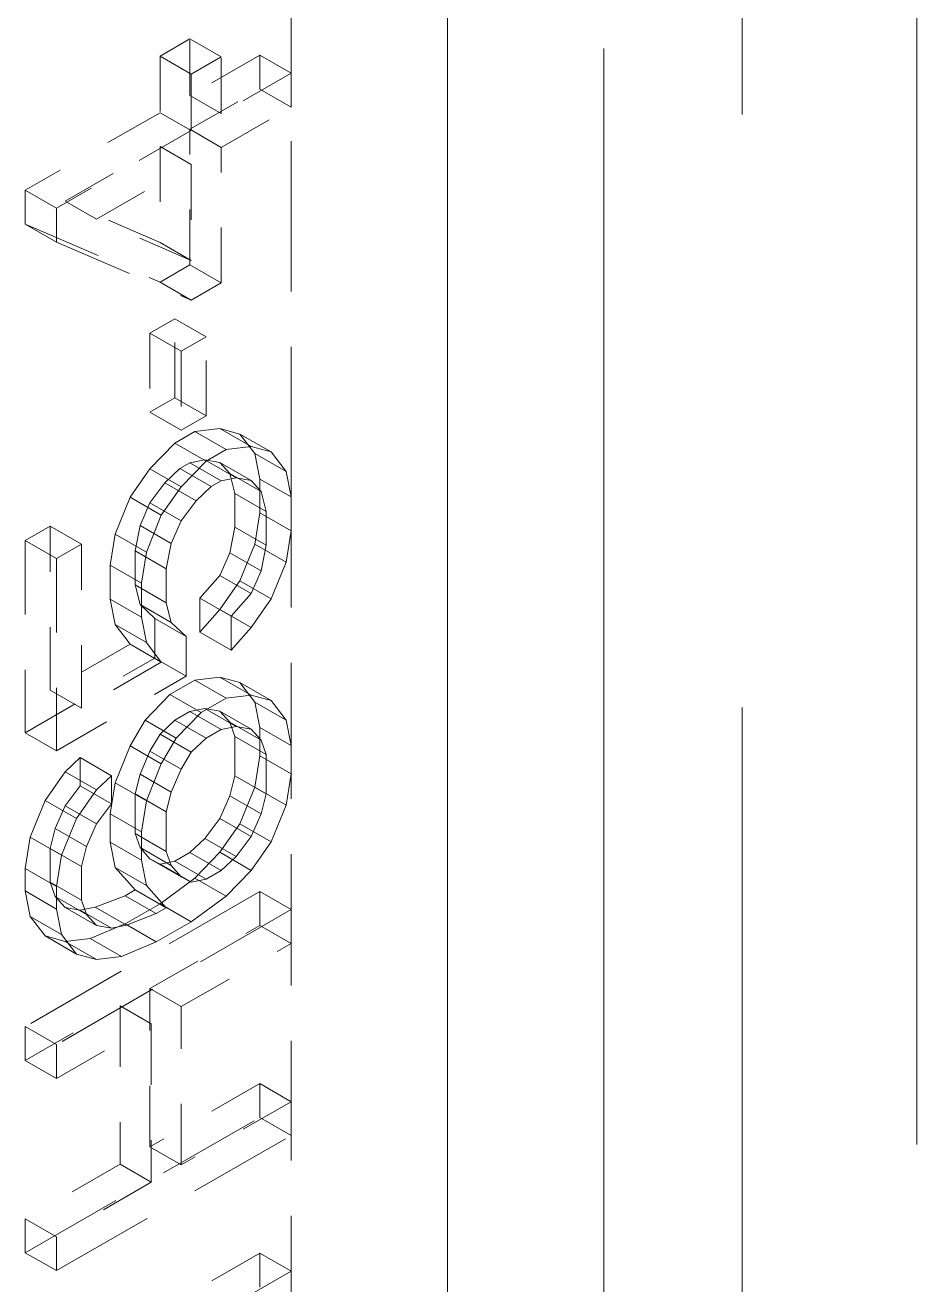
# Model space of a CAD drawing. Header units: millimetres. Extents: x 0 to 2378, y 0 to 1682.
# Drawn here: x 2109.085 to 2110.697, y 1459.729 to 1462.007 of the extents above; entities that cross this region are included whole.
import ezdxf

# ---------------------------------------------------------------- set-up
doc = ezdxf.new("R2010")
doc.units = ezdxf.units.MM
doc.header["$LTSCALE"] = 2
doc.linetypes.add('DASHED', pattern=[0.2067, 0.1654, -0.0413])
doc.layers.add('가려진 것(ISO)', color=2, linetype='DASHED', lineweight=18)

msp = doc.modelspace()

# ---------------------------------------------------------------- linework, layer by layer
at = {"layer": '가려진 것(ISO)', "ltscale": 13.269882}
msp.add_line((2109.8483, 1539.4777), (2109.8483, 1413.9012), dxfattribs=at)
at = {"layer": '가려진 것(ISO)', "ltscale": 13.16608}
msp.add_line((2110.1312, 1414.0666), (2110.1312, 1538.6608), dxfattribs=at)
at = {"layer": '가려진 것(ISO)', "ltscale": 13.476657}
msp.add_line((2109.5655, 1461.9204), (2109.5655, 1507.468), dxfattribs=at)
at = {"layer": '가려진 것(ISO)', "ltscale": 13.634165}
msp.add_line((2110.6968, 1454.3468), (2110.6968, 1505.0347), dxfattribs=at)
at = {"layer": '가려진 것(ISO)', "ltscale": 12.982252}
msp.add_line((2110.3809, 1456.4787), (2110.3809, 1465.254), dxfattribs=at)
at = {"layer": '가려진 것(ISO)', "ltscale": 0.072846}
for p, q in [((2109.3825, 1461.9824), (2109.3284, 1461.9512)), ((2109.4391, 1461.9498), (2109.3849, 1461.9187)), ((2109.3284, 1461.5425), (2109.3825, 1461.5736)), ((2109.3849, 1461.5099), (2109.4391, 1461.5411))]:
    msp.add_line(p, q, dxfattribs=at)
at = {"layer": '가려진 것(ISO)', "ltscale": 0.118944}
for p, q in [((2109.3825, 1461.8802), (2109.3825, 1461.9824)), ((2109.3284, 1461.9512), (2109.3284, 1461.849)), ((2109.4391, 1461.8476), (2109.4391, 1461.9498)), ((2109.3849, 1461.9187), (2109.3849, 1461.8165))]:
    msp.add_line(p, q, dxfattribs=at)
at = {"layer": '가려진 것(ISO)', "ltscale": 0.076088}
for p, q in [((2109.3825, 1461.9824), (2109.4391, 1461.9498)), ((2109.3284, 1461.9512), (2109.3849, 1461.9187)), ((2109.5089, 1461.953), (2109.5655, 1461.9204)), ((2109.3825, 1461.8802), (2109.4391, 1461.8476)), ((2109.5089, 1461.8917), (2109.5655, 1461.8591)), ((2109.3284, 1461.849), (2109.3849, 1461.8165)), ((2109.3825, 1461.8189), (2109.4391, 1461.7863)), ((2109.3284, 1461.7877), (2109.3849, 1461.7551)), ((2109.0846, 1461.7087), (2109.1412, 1461.6761)), ((2109.1569, 1461.689), (2109.2134, 1461.6564)), ((2109.0846, 1461.6474), (2109.1412, 1461.6148)), ((2109.3284, 1461.614), (2109.3849, 1461.5814)), ((2109.3825, 1461.5736), (2109.4391, 1461.5411)), ((2109.3284, 1461.5425), (2109.3849, 1461.5099)), ((2109.3554, 1461.4763), (2109.412, 1461.4437)), ((2109.3103, 1461.4503), (2109.3669, 1461.4177)), ((2109.3554, 1461.3332), (2109.412, 1461.3006)), ((2109.3103, 1461.3072), (2109.3669, 1461.2747)), ((2109.3916, 1461.2723), (2109.4481, 1461.2397)), ((2109.4367, 1461.2778), (2109.4933, 1461.2452)), ((2109.4728, 1461.2679), (2109.5294, 1461.2354)), ((2109.3554, 1461.2515), (2109.412, 1461.2189)), ((2109.3825, 1461.216), (2109.4391, 1461.1834)), ((2109.4096, 1461.2213), (2109.4662, 1461.1888)), ((2109.4367, 1461.2165), (2109.4933, 1461.1839)), ((2109.4999, 1461.2324), (2109.5564, 1461.1999)), ((2109.3103, 1461.205), (2109.3669, 1461.1725)), ((2109.3645, 1461.2056), (2109.421, 1461.173)), ((2109.4547, 1461.1962), (2109.5113, 1461.1637)), ((2109.3374, 1461.1798), (2109.394, 1461.1472)), ((2109.5089, 1461.1865), (2109.5655, 1461.154)), ((2109.2742, 1461.1536), (2109.3308, 1461.121)), ((2109.4638, 1461.1606), (2109.5203, 1461.128)), ((2109.3103, 1461.1437), (2109.3669, 1461.1111)), ((2109.5089, 1461.1252), (2109.5655, 1461.0927)), ((2109.2923, 1461.1027), (2109.3488, 1461.0701)), ((2109.1298, 1461.1011), (2109.1863, 1461.0685)), ((2109.2471, 1461.0869), (2109.3037, 1461.0543)), ((2109.4638, 1461.0992), (2109.5203, 1461.0667)), ((2109.0846, 1461.0751), (2109.1412, 1461.0425)), ((2109.2832, 1461.0566), (2109.3398, 1461.024)), ((2109.4999, 1461.0689), (2109.5564, 1461.0364)), ((2109.4547, 1461.0532), (2109.5113, 1461.0206)), ((2109.2381, 1461.0306), (2109.2947, 1460.998)), ((2109.4367, 1461.0121), (2109.4933, 1460.9795)), ((2109.2832, 1460.9953), (2109.3398, 1460.9627)), ((2109.4728, 1461.0022), (2109.5294, 1460.9697)), ((2109.2381, 1460.9693), (2109.2947, 1460.9367)), ((2109.4006, 1460.9709), (2109.4571, 1460.9383)), ((2109.2923, 1460.9596), (2109.3488, 1460.927)), ((2109.4367, 1460.9508), (2109.4933, 1460.9182)), ((2109.2471, 1460.9234), (2109.3037, 1460.8908)), ((2109.3193, 1460.9343), (2109.3759, 1460.9017)), ((2109.4006, 1460.9096), (2109.4571, 1460.877)), ((2109.2742, 1460.8879), (2109.3308, 1460.8553)), ((2109.3193, 1460.8628), (2109.3759, 1460.8302)), ((2109.3916, 1460.8226), (2109.4481, 1460.79)), ((2109.4367, 1460.8282), (2109.4933, 1460.7956)), ((2109.4728, 1460.8183), (2109.5294, 1460.7857)), ((2109.1298, 1460.8047), (2109.1863, 1460.7721)), ((2109.3464, 1460.7966), (2109.403, 1460.764)), ((2109.3825, 1460.7663), (2109.4391, 1460.7337)), ((2109.4096, 1460.7717), (2109.4662, 1460.7391)), ((2109.4367, 1460.7668), (2109.4933, 1460.7343)), ((2109.4999, 1460.7828), (2109.5564, 1460.7502)), ((2109.3013, 1460.7502), (2109.3579, 1460.7176)), ((2109.3554, 1460.7507), (2109.412, 1460.7181)), ((2109.4547, 1460.7466), (2109.5113, 1460.714)), ((2109.0846, 1460.7276), (2109.1412, 1460.695)), ((2109.3284, 1460.7249), (2109.3849, 1460.6923)), ((2109.4638, 1460.7211), (2109.5203, 1460.6885)), ((2109.5089, 1460.7369), (2109.5655, 1460.7043)), ((2109.2742, 1460.7039), (2109.3308, 1460.6714)), ((2109.3103, 1460.6941), (2109.3669, 1460.6615)), ((2109.1839, 1460.6826), (2109.2405, 1460.65)), ((2109.5089, 1460.6858), (2109.5655, 1460.6532)), ((2109.1569, 1460.6568), (2109.2134, 1460.6242)), ((2109.2923, 1460.653), (2109.3488, 1460.6204)), ((2109.4638, 1460.6496), (2109.5203, 1460.617)), ((2109.1839, 1460.6315), (2109.2405, 1460.5989)), ((2109.2471, 1460.6372), (2109.3037, 1460.6047)), ((2109.4999, 1460.6295), (2109.5564, 1460.5969)), ((2109.1207, 1460.6053), (2109.1773, 1460.5728)), ((2109.2832, 1460.6172), (2109.3398, 1460.5846)), ((2109.4547, 1460.6137), (2109.5113, 1460.5812)), ((2109.1569, 1460.5955), (2109.2134, 1460.5629)), ((2109.2381, 1460.5809), (2109.2947, 1460.5484)), ((2109.4367, 1460.5727), (2109.4933, 1460.5401)), ((2109.4728, 1460.5628), (2109.5294, 1460.5302)), ((2109.0937, 1460.5387), (2109.1502, 1460.5061)), ((2109.1388, 1460.5544), (2109.1954, 1460.5219)), ((2109.2832, 1460.5456), (2109.3398, 1460.513)), ((2109.4096, 1460.5366), (2109.4662, 1460.5041)), ((2109.1298, 1460.5186), (2109.1863, 1460.486)), ((2109.2381, 1460.5299), (2109.2947, 1460.4973)), ((2109.2923, 1460.5202), (2109.3488, 1460.4876)), ((2109.3825, 1460.5108), (2109.4391, 1460.4783)), ((2109.4367, 1460.5114), (2109.4933, 1460.4788)), ((2109.3103, 1460.4999), (2109.3669, 1460.4673)), ((2109.3284, 1460.4899), (2109.3849, 1460.4573)), ((2109.3554, 1460.4952), (2109.412, 1460.4627)), ((2109.0846, 1460.4824), (2109.1412, 1460.4498)), ((2109.2471, 1460.484), (2109.3037, 1460.4514)), ((2109.3916, 1460.4649), (2109.4481, 1460.4324)), ((2109.0846, 1460.4415), (2109.1412, 1460.4089)), ((2109.1298, 1460.4573), (2109.1863, 1460.4247)), ((2109.2832, 1460.4434), (2109.3398, 1460.4109)), ((2109.1388, 1460.4318), (2109.1954, 1460.3992)), ((2109.2652, 1460.433), (2109.3217, 1460.4005)), ((2109.5089, 1460.4405), (2109.5655, 1460.408)), ((2109.1569, 1460.4115), (2109.2134, 1460.379)), ((2109.1839, 1460.4067), (2109.2405, 1460.3741)), ((2109.211, 1460.4121), (2109.2676, 1460.3795)), ((2109.3284, 1460.4183), (2109.3849, 1460.3857)), ((2109.0937, 1460.3956), (2109.1502, 1460.363)), ((2109.2652, 1460.3819), (2109.3217, 1460.3494)), ((2109.5089, 1460.3792), (2109.5655, 1460.3466)), ((2109.1207, 1460.3601), (2109.1773, 1460.3275)), ((2109.1569, 1460.3502), (2109.2134, 1460.3176)), ((2109.202, 1460.3558), (2109.2586, 1460.3232)), ((2109.3103, 1460.2649), (2109.3669, 1460.2323)), ((2109.2561, 1460.2337), (2109.3127, 1460.2011)), ((2109.0846, 1460.1962), (2109.1412, 1460.1636)), ((2109.0846, 1460.1349), (2109.1412, 1460.1023)), ((2109.5089, 1460.0931), (2109.5655, 1460.0605)), ((2109.5089, 1460.0318), (2109.5655, 1459.9992)), ((2109.3103, 1459.9787), (2109.3669, 1459.9461)), ((2109.2561, 1459.9475), (2109.3127, 1459.915)), ((2109.0846, 1459.8488), (2109.1412, 1459.8162)), ((2109.0846, 1459.7874), (2109.1412, 1459.7549)), ((2109.5089, 1459.7865), (2109.5655, 1459.7539))]:
    msp.add_line(p, q, dxfattribs=at)
at = {"layer": '가려진 것(ISO)', "ltscale": 0.170107}
for p, q in [((2109.5089, 1461.953), (2109.3825, 1461.8802)), ((2109.5655, 1461.9204), (2109.4391, 1461.8476)), ((2109.3825, 1461.8189), (2109.5089, 1461.8917)), ((2109.4391, 1461.7863), (2109.5655, 1461.8591))]:
    msp.add_line(p, q, dxfattribs=at)
at = {"layer": '가려진 것(ISO)', "ltscale": 0.071326}
for p, q in [((2109.5089, 1461.8917), (2109.5089, 1461.953)), ((2109.5655, 1461.8591), (2109.5655, 1461.9204)), ((2109.0846, 1461.7087), (2109.0846, 1461.6474)), ((2109.1412, 1461.6761), (2109.1412, 1461.6148)), ((2109.5089, 1461.1252), (2109.5089, 1461.1865)), ((2109.4638, 1461.1606), (2109.4638, 1461.0992)), ((2109.5655, 1461.0927), (2109.5655, 1461.154)), ((2109.5203, 1461.128), (2109.5203, 1461.0667)), ((2109.2832, 1460.9953), (2109.2832, 1461.0566)), ((2109.2381, 1461.0306), (2109.2381, 1460.9693)), ((2109.3398, 1460.9627), (2109.3398, 1461.024)), ((2109.2947, 1460.998), (2109.2947, 1460.9367)), ((2109.4006, 1460.9709), (2109.4006, 1460.9096)), ((2109.4571, 1460.9383), (2109.4571, 1460.877)), ((2109.1298, 1460.4573), (2109.1298, 1460.5186)), ((2109.1863, 1460.4247), (2109.1863, 1460.486)), ((2109.5089, 1460.3792), (2109.5089, 1460.4405)), ((2109.5655, 1460.3466), (2109.5655, 1460.408)), ((2109.0846, 1460.1962), (2109.0846, 1460.1349)), ((2109.1412, 1460.1636), (2109.1412, 1460.1023)), ((2109.5089, 1460.0318), (2109.5089, 1460.0931)), ((2109.5655, 1459.9992), (2109.5655, 1460.0605)), ((2109.0846, 1459.8488), (2109.0846, 1459.7874)), ((2109.1412, 1459.8162), (2109.1412, 1459.7549)), ((2109.5089, 1459.7252), (2109.5089, 1459.7865)), ((2109.5655, 1459.6926), (2109.5655, 1459.7539))]:
    msp.add_line(p, q, dxfattribs=at)
at = {"layer": '가려진 것(ISO)', "ltscale": 0.8213}
msp.add_line((2109.5655, 1461.154), (2109.5655, 1461.8591), dxfattribs=at)
at = {"layer": '가려진 것(ISO)', "ltscale": 0.328156}
for p, q in [((2109.3284, 1461.849), (2109.0846, 1461.7087)), ((2109.3849, 1461.8165), (2109.1412, 1461.6761))]:
    msp.add_line(p, q, dxfattribs=at)
at = {"layer": '가려진 것(ISO)', "ltscale": 0.285604}
for p, q in [((2109.3825, 1461.5736), (2109.3825, 1461.8189)), ((2109.4391, 1461.5411), (2109.4391, 1461.7863)), ((2109.5655, 1460.408), (2109.5655, 1460.6532)), ((2109.5655, 1459.7539), (2109.5655, 1459.9992))]:
    msp.add_line(p, q, dxfattribs=at)
at = {"layer": '가려진 것(ISO)', "ltscale": 0.230895}
for p, q in [((2109.1569, 1461.689), (2109.3284, 1461.7877)), ((2109.2134, 1461.6564), (2109.3849, 1461.7551)), ((2109.0846, 1460.1349), (2109.2561, 1460.2337)), ((2109.1412, 1460.1023), (2109.3127, 1460.2011)), ((2109.2561, 1459.9475), (2109.0846, 1459.8488)), ((2109.3127, 1459.915), (2109.1412, 1459.8162))]:
    msp.add_line(p, q, dxfattribs=at)
at = {"layer": '가려진 것(ISO)', "ltscale": 0.202274}
for p, q in [((2109.3284, 1461.7877), (2109.3284, 1461.614)), ((2109.3849, 1461.7551), (2109.3849, 1461.5814))]:
    msp.add_line(p, q, dxfattribs=at)
at = {"layer": '가려진 것(ISO)', "ltscale": 0.307006}
for p, q in [((2109.3284, 1461.614), (2109.1569, 1461.689)), ((2109.3849, 1461.5814), (2109.2134, 1461.6564))]:
    msp.add_line(p, q, dxfattribs=at)
at = {"layer": '가려진 것(ISO)', "ltscale": 0.435077}
for p, q in [((2109.0846, 1461.6474), (2109.3284, 1461.5425)), ((2109.1412, 1461.6148), (2109.3849, 1461.5099))]:
    msp.add_line(p, q, dxfattribs=at)
at = {"layer": '가려진 것(ISO)', "ltscale": 0.060688}
for p, q in [((2109.3554, 1461.4763), (2109.3103, 1461.4503)), ((2109.412, 1461.4437), (2109.3669, 1461.4177)), ((2109.3103, 1461.3072), (2109.3554, 1461.3332)), ((2109.3669, 1461.2747), (2109.412, 1461.3006)), ((2109.1298, 1461.1011), (2109.0846, 1461.0751)), ((2109.1863, 1461.0685), (2109.1412, 1461.0425)), ((2109.3916, 1460.8226), (2109.3464, 1460.7966)), ((2109.4481, 1460.79), (2109.403, 1460.764))]:
    msp.add_line(p, q, dxfattribs=at)
at = {"layer": '가려진 것(ISO)', "ltscale": 0.166561}
for p, q in [((2109.3554, 1461.3332), (2109.3554, 1461.4763)), ((2109.3103, 1461.4503), (2109.3103, 1461.3072)), ((2109.412, 1461.3006), (2109.412, 1461.4437)), ((2109.3669, 1461.4177), (2109.3669, 1461.2747))]:
    msp.add_line(p, q, dxfattribs=at)
at = {"layer": '가려진 것(ISO)', "ltscale": 0.048531}
for p, q in [((2109.3916, 1461.2723), (2109.3554, 1461.2515)), ((2109.4481, 1461.2397), (2109.412, 1461.2189))]:
    msp.add_line(p, q, dxfattribs=at)
at = {"layer": '가려진 것(ISO)', "ltscale": 0.065184}
for p, q in [((2109.4367, 1461.2778), (2109.3916, 1461.2723)), ((2109.3554, 1461.2515), (2109.3103, 1461.205)), ((2109.4933, 1461.2452), (2109.4481, 1461.2397)), ((2109.412, 1461.2189), (2109.3669, 1461.1725)), ((2109.4367, 1460.8282), (2109.3916, 1460.8226)), ((2109.3464, 1460.7966), (2109.3013, 1460.7502)), ((2109.4933, 1460.7956), (2109.4481, 1460.79)), ((2109.403, 1460.764), (2109.3579, 1460.7176)), ((2109.3916, 1460.4649), (2109.4367, 1460.5114)), ((2109.4481, 1460.4324), (2109.4933, 1460.4788)), ((2109.1569, 1460.3502), (2109.202, 1460.3558)), ((2109.2134, 1460.3176), (2109.2586, 1460.3232))]:
    msp.add_line(p, q, dxfattribs=at)
at = {"layer": '가려진 것(ISO)', "ltscale": 0.060235}
for p, q in [((2109.4728, 1461.2679), (2109.4367, 1461.2778)), ((2109.5294, 1461.2354), (2109.4933, 1461.2452)), ((2109.3103, 1461.205), (2109.2742, 1461.1536)), ((2109.3669, 1461.1725), (2109.3308, 1461.121)), ((2109.4367, 1460.9508), (2109.4728, 1461.0022)), ((2109.4933, 1460.9182), (2109.5294, 1460.9697)), ((2109.4728, 1460.8183), (2109.4367, 1460.8282)), ((2109.5294, 1460.7857), (2109.4933, 1460.7956)), ((2109.1569, 1460.6568), (2109.1207, 1460.6053)), ((2109.2134, 1460.6242), (2109.1773, 1460.5728)), ((2109.4367, 1460.5114), (2109.4728, 1460.5628)), ((2109.4933, 1460.4788), (2109.5294, 1460.5302)), ((2109.1207, 1460.3601), (2109.1569, 1460.3502)), ((2109.1773, 1460.3275), (2109.2134, 1460.3176))]:
    msp.add_line(p, q, dxfattribs=at)
at = {"layer": '가려진 것(ISO)', "ltscale": 0.069708}
for p, q in [((2109.4999, 1461.2324), (2109.4728, 1461.2679)), ((2109.5564, 1461.1999), (2109.5294, 1461.2354)), ((2109.2742, 1461.1536), (2109.2471, 1461.0869)), ((2109.3308, 1461.121), (2109.3037, 1461.0543)), ((2109.4728, 1461.0022), (2109.4999, 1461.0689)), ((2109.5294, 1460.9697), (2109.5564, 1461.0364)), ((2109.2471, 1460.9234), (2109.2742, 1460.8879)), ((2109.3037, 1460.8908), (2109.3308, 1460.8553)), ((2109.4999, 1460.7828), (2109.4728, 1460.8183)), ((2109.5564, 1460.7502), (2109.5294, 1460.7857)), ((2109.2742, 1460.7039), (2109.2471, 1460.6372)), ((2109.3308, 1460.6714), (2109.3037, 1460.6047)), ((2109.4728, 1460.5628), (2109.4999, 1460.6295)), ((2109.1207, 1460.6053), (2109.0937, 1460.5387)), ((2109.5294, 1460.5302), (2109.5564, 1460.5969)), ((2109.1773, 1460.5728), (2109.1502, 1460.5061)), ((2109.0937, 1460.3956), (2109.1207, 1460.3601)), ((2109.1502, 1460.363), (2109.1773, 1460.3275))]:
    msp.add_line(p, q, dxfattribs=at)
at = {"layer": '가려진 것(ISO)', "ltscale": 0.024215}
for p, q in [((2109.3645, 1461.2056), (2109.3825, 1461.216)), ((2109.421, 1461.173), (2109.4391, 1461.1834)), ((2109.2832, 1460.4434), (2109.2652, 1460.433)), ((2109.3398, 1460.4109), (2109.3217, 1460.4005))]:
    msp.add_line(p, q, dxfattribs=at)
at = {"layer": '가려진 것(ISO)', "ltscale": 0.038267}
for p, q in [((2109.3825, 1461.216), (2109.4096, 1461.2213)), ((2109.3374, 1461.1798), (2109.3645, 1461.2056)), ((2109.394, 1461.1472), (2109.421, 1461.173)), ((2109.4391, 1461.1834), (2109.4662, 1461.1888)), ((2109.3825, 1460.7663), (2109.4096, 1460.7717)), ((2109.3284, 1460.7249), (2109.3554, 1460.7507)), ((2109.4391, 1460.7337), (2109.4662, 1460.7391)), ((2109.3849, 1460.6923), (2109.412, 1460.7181)), ((2109.1839, 1460.6826), (2109.1569, 1460.6568)), ((2109.2405, 1460.65), (2109.2134, 1460.6242)), ((2109.4096, 1460.5366), (2109.3825, 1460.5108)), ((2109.3554, 1460.4952), (2109.3284, 1460.4899)), ((2109.4662, 1460.5041), (2109.4391, 1460.4783)), ((2109.412, 1460.4627), (2109.3849, 1460.4573)), ((2109.211, 1460.4121), (2109.1839, 1460.4067)), ((2109.2676, 1460.3795), (2109.2405, 1460.3741))]:
    msp.add_line(p, q, dxfattribs=at)
at = {"layer": '가려진 것(ISO)', "ltscale": 0.043456}
for p, q in [((2109.4096, 1461.2213), (2109.4367, 1461.2165)), ((2109.3103, 1461.1437), (2109.3374, 1461.1798)), ((2109.4662, 1461.1888), (2109.4933, 1461.1839)), ((2109.3669, 1461.1111), (2109.394, 1461.1472)), ((2109.4096, 1460.7717), (2109.4367, 1460.7668)), ((2109.4662, 1460.7391), (2109.4933, 1460.7343)), ((2109.1569, 1460.5955), (2109.1839, 1460.6315)), ((2109.2134, 1460.5629), (2109.2405, 1460.5989)), ((2109.4367, 1460.5727), (2109.4096, 1460.5366)), ((2109.4933, 1460.5401), (2109.4662, 1460.5041)), ((2109.1839, 1460.4067), (2109.1569, 1460.4115)), ((2109.2405, 1460.3741), (2109.2134, 1460.379))]:
    msp.add_line(p, q, dxfattribs=at)
at = {"layer": '가려진 것(ISO)', "ltscale": 0.043105}
for p, q in [((2109.4367, 1461.2165), (2109.4547, 1461.1962)), ((2109.4933, 1461.1839), (2109.5113, 1461.1637)), ((2109.2923, 1461.1027), (2109.3103, 1461.1437)), ((2109.3488, 1461.0701), (2109.3669, 1461.1111)), ((2109.4547, 1461.0532), (2109.4367, 1461.0121)), ((2109.5113, 1461.0206), (2109.4933, 1460.9795)), ((2109.4367, 1460.7668), (2109.4547, 1460.7466)), ((2109.4933, 1460.7343), (2109.5113, 1460.714)), ((2109.2923, 1460.653), (2109.3103, 1460.6941)), ((2109.3488, 1460.6204), (2109.3669, 1460.6615)), ((2109.4547, 1460.6137), (2109.4367, 1460.5727)), ((2109.1388, 1460.5544), (2109.1569, 1460.5955)), ((2109.5113, 1460.5812), (2109.4933, 1460.5401)), ((2109.1954, 1460.5219), (2109.2134, 1460.5629)), ((2109.3103, 1460.4999), (2109.2923, 1460.5202)), ((2109.3669, 1460.4673), (2109.3488, 1460.4876)), ((2109.1569, 1460.4115), (2109.1388, 1460.4318)), ((2109.2134, 1460.379), (2109.1954, 1460.3992))]:
    msp.add_line(p, q, dxfattribs=at)
at = {"layer": '가려진 것(ISO)', "ltscale": 0.060651}
for p, q in [((2109.5089, 1461.1865), (2109.4999, 1461.2324)), ((2109.5655, 1461.154), (2109.5564, 1461.1999)), ((2109.4999, 1461.0689), (2109.5089, 1461.1252)), ((2109.2471, 1461.0869), (2109.2381, 1461.0306)), ((2109.5564, 1461.0364), (2109.5655, 1461.0927)), ((2109.3037, 1461.0543), (2109.2947, 1460.998)), ((2109.2381, 1460.9693), (2109.2471, 1460.9234)), ((2109.2947, 1460.9367), (2109.3037, 1460.8908)), ((2109.5089, 1460.7369), (2109.4999, 1460.7828)), ((2109.5655, 1460.7043), (2109.5564, 1460.7502)), ((2109.4999, 1460.6295), (2109.5089, 1460.6858)), ((2109.5564, 1460.5969), (2109.5655, 1460.6532)), ((2109.2471, 1460.6372), (2109.2381, 1460.5809)), ((2109.3037, 1460.6047), (2109.2947, 1460.5484)), ((2109.0937, 1460.5387), (2109.0846, 1460.4824)), ((2109.2381, 1460.5299), (2109.2471, 1460.484)), ((2109.1502, 1460.5061), (2109.1412, 1460.4498)), ((2109.2947, 1460.4973), (2109.3037, 1460.4514)), ((2109.0846, 1460.4415), (2109.0937, 1460.3956)), ((2109.1412, 1460.4089), (2109.1502, 1460.363))]:
    msp.add_line(p, q, dxfattribs=at)
at = {"layer": '가려진 것(ISO)', "ltscale": 0.049045}
for p, q in [((2109.4547, 1461.1962), (2109.4638, 1461.1606)), ((2109.5113, 1461.1637), (2109.5203, 1461.128)), ((2109.2832, 1461.0566), (2109.2923, 1461.1027)), ((2109.4638, 1461.0992), (2109.4547, 1461.0532)), ((2109.3398, 1461.024), (2109.3488, 1461.0701)), ((2109.5203, 1461.0667), (2109.5113, 1461.0206)), ((2109.2923, 1460.9596), (2109.2832, 1460.9953)), ((2109.3488, 1460.927), (2109.3398, 1460.9627))]:
    msp.add_line(p, q, dxfattribs=at)
at = {"layer": '가려진 것(ISO)', "ltscale": 0.345126}
for p, q in [((2109.1298, 1460.8047), (2109.1298, 1461.1011)), ((2109.1863, 1460.7721), (2109.1863, 1461.0685))]:
    msp.add_line(p, q, dxfattribs=at)
at = {"layer": '가려진 것(ISO)', "ltscale": 0.452266}
msp.add_line((2109.5655, 1460.7043), (2109.5655, 1461.0927), dxfattribs=at)
at = {"layer": '가려진 것(ISO)', "ltscale": 0.404648}
for p, q in [((2109.0846, 1461.0751), (2109.0846, 1460.7276)), ((2109.1412, 1461.0425), (2109.1412, 1460.695))]:
    msp.add_line(p, q, dxfattribs=at)
at = {"layer": '가려진 것(ISO)', "ltscale": 0.054046}
for p, q in [((2109.4367, 1461.0121), (2109.4006, 1460.9709)), ((2109.4933, 1460.9795), (2109.4571, 1460.9383)), ((2109.4006, 1460.9096), (2109.4367, 1460.9508)), ((2109.4571, 1460.877), (2109.4933, 1460.9182))]:
    msp.add_line(p, q, dxfattribs=at)
at = {"layer": '가려진 것(ISO)', "ltscale": 0.059881}
for p, q in [((2109.3193, 1460.9343), (2109.2923, 1460.9596)), ((2109.3759, 1460.9017), (2109.3488, 1460.927))]:
    msp.add_line(p, q, dxfattribs=at)
at = {"layer": '가려진 것(ISO)', "ltscale": 0.08323}
for p, q in [((2109.3193, 1460.8628), (2109.3193, 1460.9343)), ((2109.3759, 1460.8302), (2109.3759, 1460.9017))]:
    msp.add_line(p, q, dxfattribs=at)
at = {"layer": '가려진 것(ISO)', "ltscale": 0.194422}
for p, q in [((2109.2742, 1460.8879), (2109.1298, 1460.8047)), ((2109.3308, 1460.8553), (2109.1863, 1460.7721))]:
    msp.add_line(p, q, dxfattribs=at)
at = {"layer": '가려진 것(ISO)', "ltscale": 0.315999}
for p, q in [((2109.0846, 1460.7276), (2109.3193, 1460.8628)), ((2109.1412, 1460.695), (2109.3759, 1460.8302))]:
    msp.add_line(p, q, dxfattribs=at)
at = {"layer": '가려진 것(ISO)', "ltscale": 0.036373}
for p, q in [((2109.3554, 1460.7507), (2109.3825, 1460.7663)), ((2109.412, 1460.7181), (2109.4391, 1460.7337)), ((2109.3825, 1460.5108), (2109.3554, 1460.4952)), ((2109.4391, 1460.4783), (2109.412, 1460.4627))]:
    msp.add_line(p, q, dxfattribs=at)
at = {"layer": '가려진 것(ISO)', "ltscale": 0.050946}
for p, q in [((2109.3013, 1460.7502), (2109.2742, 1460.7039)), ((2109.3579, 1460.7176), (2109.3308, 1460.6714))]:
    msp.add_line(p, q, dxfattribs=at)
at = {"layer": '가려진 것(ISO)', "ltscale": 0.037626}
for p, q in [((2109.4547, 1460.7466), (2109.4638, 1460.7211)), ((2109.5113, 1460.714), (2109.5203, 1460.6885)), ((2109.2832, 1460.6172), (2109.2923, 1460.653)), ((2109.4638, 1460.6496), (2109.4547, 1460.6137)), ((2109.3398, 1460.5846), (2109.3488, 1460.6204)), ((2109.5203, 1460.617), (2109.5113, 1460.5812)), ((2109.1298, 1460.5186), (2109.1388, 1460.5544)), ((2109.2923, 1460.5202), (2109.2832, 1460.5456)), ((2109.1863, 1460.486), (2109.1954, 1460.5219)), ((2109.3488, 1460.4876), (2109.3398, 1460.513)), ((2109.1388, 1460.4318), (2109.1298, 1460.4573)), ((2109.1954, 1460.3992), (2109.1863, 1460.4247))]:
    msp.add_line(p, q, dxfattribs=at)
at = {"layer": '가려진 것(ISO)', "ltscale": 0.033931}
for p, q in [((2109.3103, 1460.6941), (2109.3284, 1460.7249)), ((2109.3669, 1460.6615), (2109.3849, 1460.6923)), ((2109.3284, 1460.4899), (2109.3103, 1460.4999)), ((2109.3849, 1460.4573), (2109.3669, 1460.4673))]:
    msp.add_line(p, q, dxfattribs=at)
at = {"layer": '가려진 것(ISO)', "ltscale": 0.083231}
for p, q in [((2109.4638, 1460.7211), (2109.4638, 1460.6496)), ((2109.5203, 1460.6885), (2109.5203, 1460.617)), ((2109.2832, 1460.5456), (2109.2832, 1460.6172)), ((2109.3398, 1460.513), (2109.3398, 1460.5846))]:
    msp.add_line(p, q, dxfattribs=at)
at = {"layer": '가려진 것(ISO)', "ltscale": 0.059422}
for p, q in [((2109.5089, 1460.6858), (2109.5089, 1460.7369)), ((2109.5655, 1460.6532), (2109.5655, 1460.7043)), ((2109.1839, 1460.6315), (2109.1839, 1460.6826)), ((2109.2405, 1460.5989), (2109.2405, 1460.65)), ((2109.2381, 1460.5809), (2109.2381, 1460.5299)), ((2109.2947, 1460.5484), (2109.2947, 1460.4973))]:
    msp.add_line(p, q, dxfattribs=at)
at = {"layer": '가려진 것(ISO)', "ltscale": 0.047517}
for p, q in [((2109.0846, 1460.4824), (2109.0846, 1460.4415)), ((2109.1412, 1460.4498), (2109.1412, 1460.4089))]:
    msp.add_line(p, q, dxfattribs=at)
at = {"layer": '가려진 것(ISO)', "ltscale": 0.08631}
for p, q in [((2109.2471, 1460.484), (2109.2832, 1460.4434)), ((2109.3037, 1460.4514), (2109.3398, 1460.4109))]:
    msp.add_line(p, q, dxfattribs=at)
at = {"layer": '가려진 것(ISO)', "ltscale": 0.085832}
for p, q in [((2109.3284, 1460.4183), (2109.3916, 1460.4649)), ((2109.3849, 1460.3857), (2109.4481, 1460.4324)), ((2109.202, 1460.3558), (2109.2652, 1460.3819)), ((2109.2586, 1460.3232), (2109.3217, 1460.3494))]:
    msp.add_line(p, q, dxfattribs=at)
at = {"layer": '가려진 것(ISO)', "ltscale": 0.571309}
for p, q in [((2109.5089, 1460.4405), (2109.0846, 1460.1962)), ((2109.5655, 1460.408), (2109.1412, 1460.1636)), ((2109.0846, 1459.7874), (2109.5089, 1460.0318)), ((2109.1412, 1459.7549), (2109.5655, 1459.9992))]:
    msp.add_line(p, q, dxfattribs=at)
at = {"layer": '가려진 것(ISO)', "ltscale": 0.073811}
for p, q in [((2109.2652, 1460.433), (2109.211, 1460.4121)), ((2109.3217, 1460.4005), (2109.2676, 1460.3795))]:
    msp.add_line(p, q, dxfattribs=at)
at = {"layer": '가려진 것(ISO)', "ltscale": 0.085003}
for p, q in [((2109.2652, 1460.3819), (2109.3284, 1460.4183)), ((2109.3217, 1460.3494), (2109.3849, 1460.3857))]:
    msp.add_line(p, q, dxfattribs=at)
at = {"layer": '가려진 것(ISO)', "ltscale": 0.267368}
for p, q in [((2109.3103, 1460.2649), (2109.5089, 1460.3792)), ((2109.3669, 1460.2323), (2109.5655, 1460.3466)), ((2109.5089, 1460.0931), (2109.3103, 1459.9787)), ((2109.5655, 1460.0605), (2109.3669, 1459.9461))]:
    msp.add_line(p, q, dxfattribs=at)
at = {"layer": '가려진 것(ISO)', "ltscale": 0.333222}
for p, q in [((2109.5655, 1460.0605), (2109.5655, 1460.3466)), ((2109.3103, 1459.9787), (2109.3103, 1460.2649)), ((2109.2561, 1460.2337), (2109.2561, 1459.9475)), ((2109.3669, 1459.9461), (2109.3669, 1460.2323)), ((2109.3127, 1460.2011), (2109.3127, 1459.915))]:
    msp.add_line(p, q, dxfattribs=at)
at = {"layer": '가려진 것(ISO)', "ltscale": 0.291683}
for p, q in [((2109.5089, 1459.7865), (2109.2923, 1459.6617)), ((2109.5655, 1459.7539), (2109.3488, 1459.6292))]:
    msp.add_line(p, q, dxfattribs=at)

doc.saveas('drawing.dxf')
